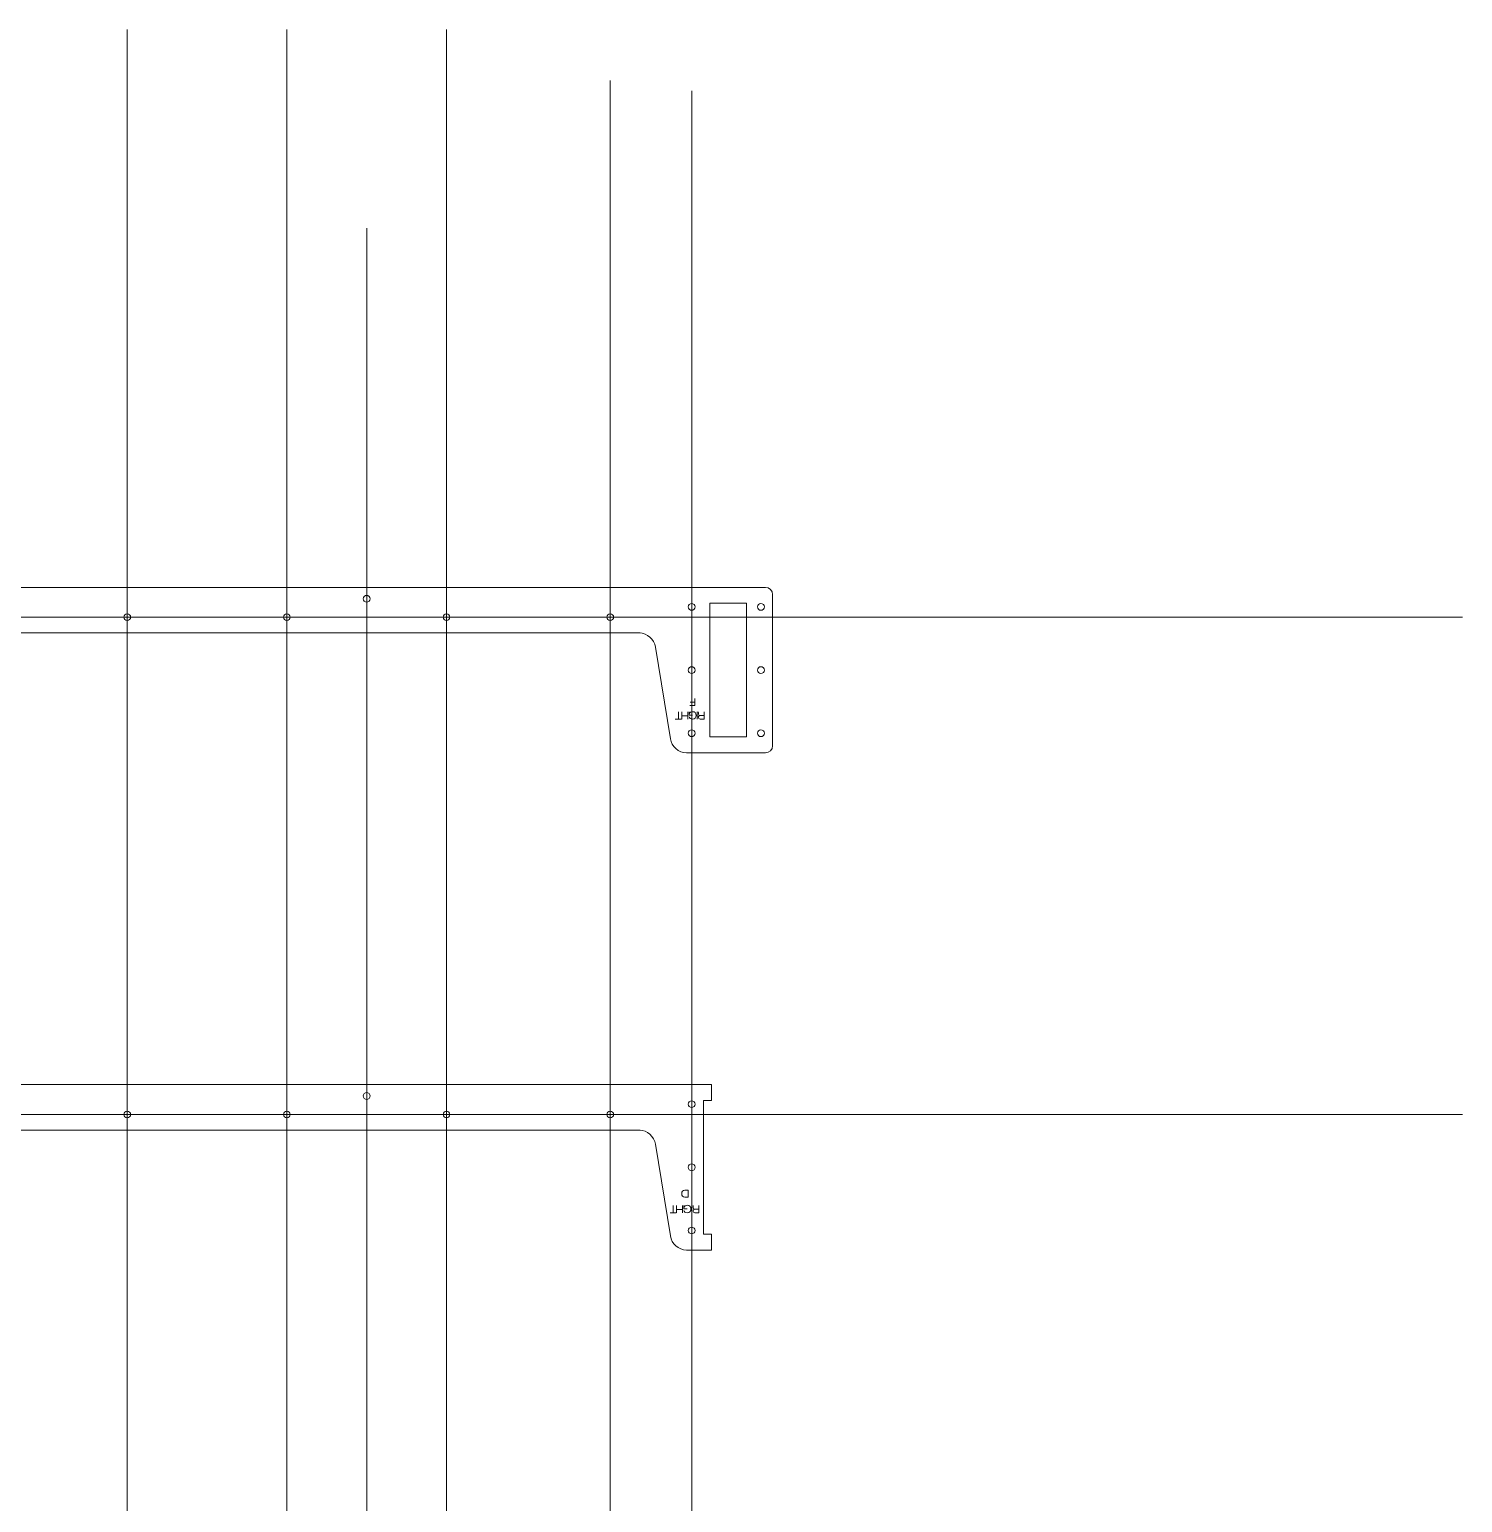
# Model space of a CAD drawing. Header units: millimetres. Extents: x -1390 to 6316, y -1840 to 2435.
# Drawn here: x 292.7 to 777.6, y -131.4 to 367.3 of the extents above; entities that cross this region are included whole.
import ezdxf

# ---------------------------------------------------------------- set-up
doc = ezdxf.new("R2010")
doc.units = ezdxf.units.MM
for name, color, linetype, lineweight, true_color in [('New Right D arm', 1, 'CONTINUOUS', 0, 0xff0000), ('New Right F arm', 1, 'CONTINUOUS', 0, 0xff0000), ('New Right F arm Text', 5, 'CONTINUOUS', 0, 0x0000ff), ('New Rigth D arm text', 5, 'CONTINUOUS', 0, 0x0000ff), ('Referance lines', 3, 'CONTINUOUS', 0, 0x00ff00)]:
    doc.layers.add(name, color=color, linetype=linetype, lineweight=lineweight, true_color=true_color)

msp = doc.modelspace()

# ---------------------------------------------------------------- linework, layer by layer
at = {"layer": 'New Right D arm', "color": 1, "true_color": 0xff0000}
for p, q in [((523.48, 10.11), (-28.85, 10.11)), ((-53.27, -5.31), (499.32, -5.32))]:
    msp.add_line(p, q, dxfattribs=at)
for points in [[(523.48, 10.11), (523.48, 4.75), (520.76, 4.75), (520.76, -40.53), (523.48, -40.53), (523.48, -45.89), (514.99, -45.89)], [(406.78, 7.39), (406.78, 7.39)], [(325.76, 1.14), (325.76, 1.14)], [(379.77, 1.14), (379.77, 1.14)], [(433.77, 1.14), (433.77, 1.14)], [(489.2, 1.14), (489.2, 1.14)], [(516.76, 4.63), (516.76, 4.63)], [(509.57, -41.13), (504.48, -10.07)], [(516.76, -16.75), (516.76, -16.75)], [(516.76, -38.13), (516.76, -38.13)]]:
    msp.add_lwpolyline(points, dxfattribs=at)
for points in [[(406.78, 7.39), (406.15, 7.39), (405.64, 6.88), (405.64, 6.25)], [(405.64, 6.25), (405.64, 5.63), (406.15, 5.12), (406.78, 5.12)], [(407.92, 6.25), (407.92, 6.88), (407.41, 7.39), (406.78, 7.39)], [(406.78, 5.12), (407.41, 5.12), (407.92, 5.63), (407.92, 6.25)], [(325.76, 1.14), (325.13, 1.14), (324.62, 0.63), (324.62, 0)], [(324.62, 0), (324.62, -0.63), (325.13, -1.14), (325.76, -1.14)], [(326.9, 0), (326.9, 0.63), (326.39, 1.14), (325.76, 1.14)], [(325.76, -1.14), (326.39, -1.14), (326.9, -0.63), (326.9, 0)], [(379.77, 1.14), (379.14, 1.14), (378.63, 0.63), (378.63, 0)], [(378.63, 0), (378.63, -0.63), (379.14, -1.14), (379.77, -1.14)], [(380.91, 0), (380.91, 0.63), (380.4, 1.14), (379.77, 1.14)], [(379.77, -1.14), (380.4, -1.14), (380.91, -0.63), (380.91, 0)], [(433.77, 1.14), (433.14, 1.14), (432.63, 0.63), (432.63, 0)], [(432.63, 0), (432.63, -0.63), (433.14, -1.14), (433.77, -1.14)], [(434.91, 0), (434.91, 0.63), (434.4, 1.14), (433.77, 1.14)], [(489.2, 1.14), (488.58, 1.14), (488.06, 0.63), (488.06, 0)], [(488.06, 0), (488.06, -0.63), (488.58, -1.14), (489.2, -1.14)], [(490.34, 0), (490.34, 0.63), (489.83, 1.14), (489.2, 1.14)], [(489.2, -1.14), (489.83, -1.14), (490.34, -0.63), (490.34, 0)], [(516.76, 4.63), (516.13, 4.63), (515.62, 4.12), (515.62, 3.49)], [(515.62, 3.49), (515.62, 2.86), (516.13, 2.35), (516.76, 2.35)], [(517.9, 3.49), (517.9, 4.12), (517.39, 4.63), (516.76, 4.63)], [(516.76, 2.35), (517.39, 2.35), (517.9, 2.86), (517.9, 3.49)], [(433.77, -1.14), (434.4, -1.14), (434.91, -0.63), (434.91, 0)], [(504.48, -10.07), (504.14, -7.46), (501.7, -5.31), (499.06, -5.31)], [(516.76, -16.75), (516.13, -16.75), (515.62, -17.26), (515.62, -17.89)], [(515.62, -17.89), (515.62, -18.52), (516.13, -19.03), (516.76, -19.03)], [(517.9, -17.89), (517.9, -17.26), (517.39, -16.75), (516.76, -16.75)], [(516.76, -19.03), (517.39, -19.03), (517.9, -18.52), (517.9, -17.89)], [(516.76, -38.13), (516.13, -38.13), (515.62, -38.64), (515.62, -39.27)], [(515.62, -39.27), (515.62, -39.9), (516.13, -40.41), (516.76, -40.41)], [(517.9, -39.27), (517.9, -38.64), (517.39, -38.13), (516.76, -38.13)], [(516.76, -40.41), (517.39, -40.41), (517.9, -39.9), (517.9, -39.27)], [(514.99, -45.89), (512.35, -45.89), (509.91, -43.75), (509.57, -41.13)]]:
    msp.add_open_spline(points, degree=3, dxfattribs=at)
at = {"layer": 'New Right F arm', "color": 1, "true_color": 0xff0000}
for p, q in [((-10.59, 178.43), (337.53, 178.42)), ((541.74, 178.43), (337.53, 178.42)), ((544.14, 176.03), (544.14, 124.83)), ((-53.27, 163), (499.32, 163))]:
    msp.add_line(p, q, dxfattribs=at)
for points in [[(406.78, 175.71), (406.78, 175.71)], [(516.75, 172.95), (516.75, 172.95)], [(522.9, 173.07), (522.9, 127.79), (535.26, 127.79), (535.26, 173.07), (522.9, 173.07), (522.9, 173.07)], [(540.21, 172.95), (540.21, 172.95)], [(325.76, 169.46), (325.76, 169.46)], [(379.77, 169.46), (379.77, 169.46)], [(433.77, 169.46), (433.77, 169.46)], [(489.2, 169.46), (489.2, 169.46)], [(509.57, 127.19), (504.48, 158.24)], [(516.75, 151.57), (516.75, 151.57)], [(540.21, 151.57), (540.21, 151.57)], [(516.75, 130.19), (516.75, 130.19)], [(540.21, 130.19), (540.21, 130.19)], [(541.74, 122.43), (514.99, 122.43)]]:
    msp.add_lwpolyline(points, dxfattribs=at)
for points in [[(406.78, 175.71), (406.15, 175.71), (405.64, 175.19), (405.64, 174.57)], [(405.64, 174.57), (405.64, 173.94), (406.15, 173.43), (406.78, 173.43)], [(407.92, 174.57), (407.92, 175.19), (407.41, 175.71), (406.78, 175.71)], [(406.78, 173.43), (407.41, 173.43), (407.92, 173.94), (407.92, 174.57)], [(544.14, 176.03), (544.14, 177.35), (543.06, 178.43), (541.74, 178.43)], [(516.75, 172.95), (516.13, 172.95), (515.62, 172.44), (515.62, 171.81)], [(515.62, 171.81), (515.62, 171.18), (516.13, 170.67), (516.75, 170.67)], [(517.89, 171.81), (517.89, 172.44), (517.39, 172.95), (516.75, 172.95)], [(516.75, 170.67), (517.39, 170.67), (517.89, 171.18), (517.89, 171.81)], [(540.21, 172.95), (539.58, 172.95), (539.07, 172.44), (539.07, 171.81)], [(539.07, 171.81), (539.07, 171.18), (539.58, 170.67), (540.21, 170.67)], [(541.35, 171.81), (541.35, 172.44), (540.84, 172.95), (540.21, 172.95)], [(540.21, 170.67), (540.84, 170.67), (541.35, 171.18), (541.35, 171.81)], [(325.76, 169.46), (325.13, 169.46), (324.62, 168.95), (324.62, 168.32)], [(324.62, 168.32), (324.62, 167.69), (325.13, 167.18), (325.76, 167.18)], [(326.9, 168.32), (326.9, 168.95), (326.39, 169.46), (325.76, 169.46)], [(325.76, 167.18), (326.39, 167.18), (326.9, 167.69), (326.9, 168.32)], [(379.77, 169.46), (379.14, 169.46), (378.63, 168.95), (378.63, 168.32)], [(378.63, 168.32), (378.63, 167.69), (379.14, 167.18), (379.77, 167.18)], [(380.91, 168.32), (380.91, 168.95), (380.4, 169.46), (379.77, 169.46)], [(379.77, 167.18), (380.4, 167.18), (380.91, 167.69), (380.91, 168.32)], [(433.77, 169.46), (433.14, 169.46), (432.63, 168.95), (432.63, 168.32)], [(432.63, 168.32), (432.63, 167.69), (433.14, 167.18), (433.77, 167.18)], [(434.91, 168.32), (434.91, 168.95), (434.4, 169.46), (433.77, 169.46)], [(433.77, 167.18), (434.4, 167.18), (434.91, 167.69), (434.91, 168.32)], [(489.2, 169.46), (488.58, 169.46), (488.06, 168.95), (488.06, 168.32)], [(488.06, 168.32), (488.06, 167.69), (488.58, 167.18), (489.2, 167.18)], [(490.34, 168.32), (490.34, 168.95), (489.83, 169.46), (489.2, 169.46)], [(489.2, 167.18), (489.83, 167.18), (490.34, 167.69), (490.34, 168.32)], [(504.48, 158.24), (504.14, 160.86), (501.7, 163), (499.06, 163)], [(516.75, 151.57), (516.13, 151.57), (515.62, 151.06), (515.62, 150.43)], [(515.62, 150.43), (515.62, 149.8), (516.13, 149.29), (516.75, 149.29)], [(517.89, 150.43), (517.89, 151.06), (517.39, 151.57), (516.75, 151.57)], [(516.75, 149.29), (517.39, 149.29), (517.89, 149.8), (517.89, 150.43)], [(540.21, 151.57), (539.58, 151.57), (539.07, 151.06), (539.07, 150.43)], [(539.07, 150.43), (539.07, 149.8), (539.58, 149.29), (540.21, 149.29)], [(541.35, 150.43), (541.35, 151.06), (540.84, 151.57), (540.21, 151.57)], [(540.21, 149.29), (540.84, 149.29), (541.35, 149.8), (541.35, 150.43)], [(516.75, 130.19), (516.13, 130.19), (515.62, 129.68), (515.62, 129.05)], [(517.89, 129.05), (517.89, 129.68), (517.39, 130.19), (516.75, 130.19)], [(540.21, 130.19), (539.58, 130.19), (539.07, 129.68), (539.07, 129.05)], [(541.35, 129.05), (541.35, 129.68), (540.84, 130.19), (540.21, 130.19)], [(514.99, 122.43), (512.35, 122.43), (509.91, 124.57), (509.57, 127.19)], [(515.62, 129.05), (515.62, 128.42), (516.13, 127.91), (516.75, 127.91)], [(516.75, 127.91), (517.39, 127.91), (517.89, 128.42), (517.89, 129.05)], [(539.07, 129.05), (539.07, 128.42), (539.58, 127.91), (540.21, 127.91)], [(540.21, 127.91), (540.84, 127.91), (541.35, 128.42), (541.35, 129.05)], [(544.14, 124.83), (544.14, 123.51), (543.06, 122.43), (541.74, 122.43)]]:
    msp.add_open_spline(points, degree=3, dxfattribs=at)
at = {"layer": 'New Right F arm Text', "color": 5, "true_color": 0x0000ff}
for points in [[(517.82, 140.82), (517.82, 138.4), (516.12, 138.4)], [(512.3, 136.24), (512.3, 133.87)], [(513.46, 133.85), (513.46, 136.24)], [(515.5, 134.96), (513.46, 134.96)], [(515.5, 136.24), (515.5, 133.85)], [(516.99, 135.17), (515.87, 135.17), (515.87, 136.29)], [(517.82, 139.52), (516.22, 139.52)], [(518.61, 133.85), (518.61, 136.24)], [(519.58, 135.07), (519.58, 135.08)], [(519.58, 135.08), (520.98, 135.08)], [(520.98, 136.24), (520.98, 133.85), (519.67, 133.85)], [(513.29, 133.85), (511.23, 133.85)]]:
    msp.add_lwpolyline(points, dxfattribs=at)
for points in [[(515.87, 135.17), (515.9, 135.45), (515.95, 135.57), (515.95, 135.57)], [(517.08, 133.85), (516.33, 133.85), (515.99, 134.18), (515.9, 134.65)], [(515.95, 135.57), (516.12, 136.12), (516.58, 136.35), (517.08, 136.35)], [(517.08, 136.35), (517.76, 136.35), (518.32, 135.89), (518.32, 135.1)], [(518.32, 135.1), (518.32, 134.31), (517.76, 133.85), (517.08, 133.85)], [(519.05, 135.58), (519.05, 135.67), (519.05, 136.14), (519, 136.24)], [(519.01, 134.5), (519.01, 134.73), (519.16, 135.05), (519.58, 135.07)], [(519.58, 135.08), (519.21, 135.08), (519.05, 135.25), (519.05, 135.58)], [(519.67, 133.85), (519.19, 133.85), (519.01, 134.08), (519.01, 134.5)]]:
    msp.add_open_spline(points, degree=3, dxfattribs=at)
at = {"layer": 'New Rigth D arm text', "color": 5, "true_color": 0x0000ff}
for points in [[(514.39, -25.6), (515.57, -25.6), (515.57, -28.02), (515.57, -28.02)], [(515.57, -28.02), (514.39, -28.02)], [(511.5, -33.25), (509.44, -33.25)], [(510.5, -30.86), (510.5, -33.23)], [(511.66, -33.25), (511.66, -30.86)], [(513.71, -32.14), (511.66, -32.14)], [(513.71, -30.86), (513.71, -33.25)], [(515.2, -31.93), (514.08, -31.93), (514.08, -30.81)], [(516.82, -33.25), (516.82, -30.86)], [(517.79, -32.03), (517.79, -32.02), (519.19, -32.02)], [(519.19, -30.86), (519.19, -33.25), (517.88, -33.25)]]:
    msp.add_lwpolyline(points, dxfattribs=at)
for points in [[(513.38, -26.81), (513.38, -26.09), (513.72, -25.6), (514.39, -25.6)], [(514.39, -28.02), (513.72, -28.02), (513.38, -27.53), (513.38, -26.81)], [(514.08, -31.93), (514.11, -31.65), (514.16, -31.53), (514.16, -31.53)], [(515.29, -33.25), (514.54, -33.25), (514.2, -32.92), (514.11, -32.46)], [(514.16, -31.53), (514.33, -30.98), (514.79, -30.75), (515.29, -30.75)], [(515.29, -30.75), (515.97, -30.75), (516.53, -31.21), (516.53, -32)], [(516.53, -32), (516.53, -32.79), (515.97, -33.25), (515.29, -33.25)], [(517.26, -31.52), (517.26, -31.43), (517.26, -30.96), (517.21, -30.86)], [(517.22, -32.6), (517.22, -32.37), (517.37, -32.05), (517.79, -32.03)], [(517.88, -33.25), (517.4, -33.25), (517.22, -33.02), (517.22, -32.6)], [(517.79, -32.02), (517.42, -32.02), (517.26, -31.85), (517.26, -31.52)]]:
    msp.add_open_spline(points, degree=3, dxfattribs=at)
at = {"layer": 'Referance lines'}
for p, q in [((325.76, -632.72), (325.76, 367.28)), ((379.77, -632.72), (379.77, 367.28)), ((433.77, -632.72), (433.77, 367.28)), ((489.2, -650), (489.2, 350)), ((516.76, -653.49), (516.76, 346.51)), ((406.78, -1700), (406.78, 300)), ((-222.37, 168.32), (777.63, 168.32)), ((488.06, 168.32), (490.34, 168.32)), ((489.2, 169.46), (489.2, 167.18)), ((-222.37, 0), (777.63, 0)), ((488.06, 0), (490.34, 0)), ((489.2, 1.14), (489.2, -1.14))]:
    msp.add_line(p, q, dxfattribs=at)

doc.saveas('drawing.dxf')
